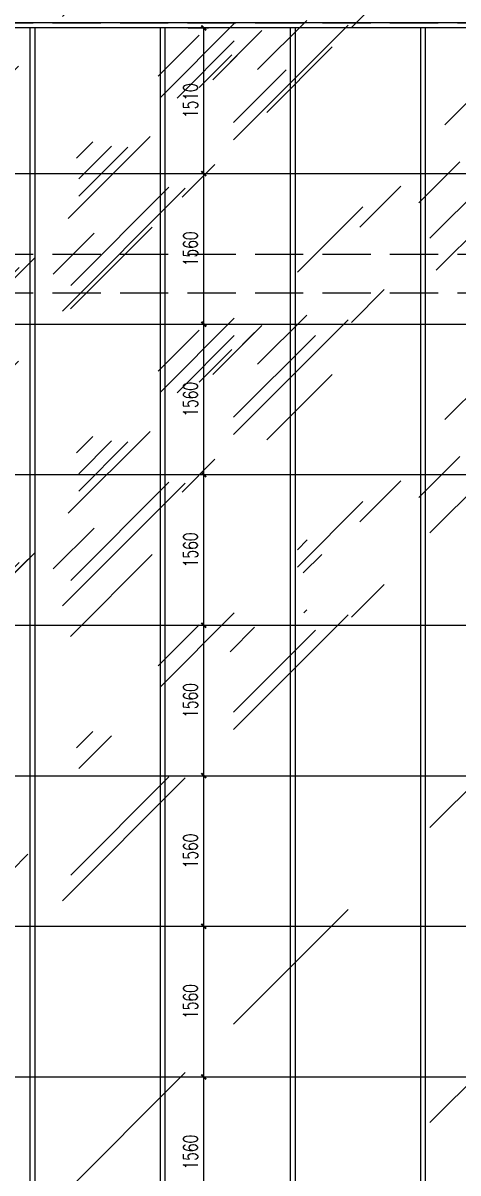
# Model space of a CAD drawing. Extents: x -4210259 to 293730, y -7499 to 868879.
# Drawn here: x -1343463 to -1338950, y 523021 to 534937 of the extents above; entities that cross this region are included whole.
import ezdxf

# ---------------------------------------------------------------- set-up
doc = ezdxf.new("R2010")
doc.units = 0
doc.header["$LTSCALE"] = 1000
doc.header["$MEASUREMENT"] = 0
doc.linetypes.add('__DASH', pattern=[0.35, 0.25, -0.1])
doc.linetypes.add('DOTE', pattern=[2.4200000000000004, 2, -0.2, 0.02, -0.2])
doc.layers.get('Defpoints').update_dxf_attribs({"color": 210})
for name, color, linetype in [('A-AXIS-DOTE', 14, 'DOTE'), ('A-AXIS-DP', 126, 'Continuous'), ('A-HATCH-2', 251, 'Continuous'), ('A-LIN-V', 9, 'Continuous'), ('A-WINDOW', 140, 'Continuous')]:
    doc.layers.add(name, color=color, linetype=linetype)
doc.layers.add('A-WALL-HATCH', color=8, linetype='Continuous', lineweight=13)
doc.styles.add('_TCH_DIM_T3', font='SIMPLEX', dxfattribs={"width": 0.7058823529411765, "bigfont": 'GBCBIG'})
doc.dimstyles.new('_TCH_ARCH&&50', dxfattribs={"dimtxt": 148.75, "dimasz": 50, "dimexe": 50, "dimexo": 50, "dimgap": 63.12500000000001, "dimtad": 1, "dimdec": 0, "dimzin": 0, "dimdsep": 46, "dimtxsty": '_TCH_DIM_T3', "dimblk": 'ARCHTICK', "dimcen": 0.09, "dimclrt": 7, "dimazin": 2, "dimtfac": 1, "dimtdec": 0, "dimtix": 1, "dimtmove": 2, "dimatfit": 3, "dimfxl": 0, "dimtolj": 1, "dimtzin": 0, "dimarcsym": 0})

# ---------------------------------------------------------------- blocks, each defined once
blk = doc.blocks.new('44443')
at = {"layer": 'A-WINDOW'}
for p, q in [((-1352715.000003867, 534887.4520265248), (-1352715.000003867, 517237.452026515)), ((-1352665.000003867, 534887.4520265248), (-1352665.000003868, 517237.452026515))]:
    blk.add_line(p, q, dxfattribs=at)
blk = doc.blocks.new('_ArchTick')
at = {"color": 0, "linetype": 'ByBlock', "const_width": 0.4}
blk.add_lwpolyline([(-0.5, -0.5), (0.5, 0.5)], dxfattribs=at)
blk = doc.blocks.new('*D270')
at = {"layer": 'A-AXIS-DP', "color": 0, "lineweight": -2}
for p, q in [((-1341750, 534887.4520265257), (-1341537.5, 534887.4520265257)), ((-1341587.5, 533377.4520265143), (-1341587.5, 534887.4520265257)), ((-1341750, 533377.4520265143), (-1341537.5, 533377.4520265143))]:
    blk.add_line(p, q, dxfattribs=at)
at = {"layer": 'Defpoints', "color": 0}
for p in [(-1341800, 534887.4520265257), (-1341587.5, 534887.4520265257), (-1341800, 533377.4520265143)]:
    blk.add_point(p, dxfattribs=at)
at = {"layer": 'A-AXIS-DP', "color": 0, "lineweight": -2, "xscale": 50, "yscale": 50, "zscale": 50}
for p, rotation in [((-1341587.5, 534887.4520265257), 90), ((-1341587.5, 533377.4520265143), 270)]:
    blk.add_blockref('_ArchTick', p, dxfattribs=dict(at, rotation=rotation))
at = {"layer": 'A-AXIS-DP', "color": 7, "insert": (-1341725, 534132.4520265204), "char_height": 148.75, "attachment_point": 5, "rotation": 90, "style": '_TCH_DIM_T3'}
blk.add_mtext('\\A1;1510', dxfattribs=at)
blk = doc.blocks.new('*D271')
at = {"layer": 'A-AXIS-DP', "color": 0, "lineweight": -2}
for p, q in [((-1341750, 533377.4520265143), (-1341537.5, 533377.4520265143)), ((-1341587.5, 531817.4520265143), (-1341587.5, 533377.4520265143)), ((-1341750, 531817.4520265143), (-1341537.5, 531817.4520265143))]:
    blk.add_line(p, q, dxfattribs=at)
at = {"layer": 'Defpoints', "color": 0}
for p in [(-1341800, 533377.4520265143), (-1341587.5, 533377.4520265143), (-1341800, 531817.4520265143)]:
    blk.add_point(p, dxfattribs=at)
at = {"layer": 'A-AXIS-DP', "color": 0, "lineweight": -2, "xscale": 50, "yscale": 50, "zscale": 50}
for p, rotation in [((-1341587.5, 533377.4520265143), 90), ((-1341587.5, 531817.4520265143), 270)]:
    blk.add_blockref('_ArchTick', p, dxfattribs=dict(at, rotation=rotation))
at = {"layer": 'A-AXIS-DP', "color": 7, "insert": (-1341725, 532597.4520265147), "char_height": 148.75, "attachment_point": 5, "rotation": 90, "style": '_TCH_DIM_T3'}
blk.add_mtext('\\A1;1560', dxfattribs=at)
blk = doc.blocks.new('*D272')
at = {"layer": 'A-AXIS-DP', "color": 0, "lineweight": -2}
for p, q in [((-1341750, 531817.4520265143), (-1341537.5, 531817.4520265143)), ((-1341587.5, 530257.4520265143), (-1341587.5, 531817.4520265143)), ((-1341750, 530257.4520265143), (-1341537.5, 530257.4520265143))]:
    blk.add_line(p, q, dxfattribs=at)
at = {"layer": 'Defpoints', "color": 0}
for p in [(-1341800, 531817.4520265143), (-1341587.5, 531817.4520265143), (-1341800, 530257.4520265143)]:
    blk.add_point(p, dxfattribs=at)
at = {"layer": 'A-AXIS-DP', "color": 0, "lineweight": -2, "xscale": 50, "yscale": 50, "zscale": 50}
for p, rotation in [((-1341587.5, 531817.4520265143), 90), ((-1341587.5, 530257.4520265143), 270)]:
    blk.add_blockref('_ArchTick', p, dxfattribs=dict(at, rotation=rotation))
at = {"layer": 'A-AXIS-DP', "color": 7, "insert": (-1341725, 531037.4520265147), "char_height": 148.75, "attachment_point": 5, "rotation": 90, "style": '_TCH_DIM_T3'}
blk.add_mtext('\\A1;1560', dxfattribs=at)
blk = doc.blocks.new('*D273')
at = {"layer": 'A-AXIS-DP', "color": 0, "lineweight": -2}
for p, q in [((-1341750, 530257.4520265143), (-1341537.5, 530257.4520265143)), ((-1341587.5, 528697.4520265143), (-1341587.5, 530257.4520265143)), ((-1341750, 528697.4520265143), (-1341537.5, 528697.4520265143))]:
    blk.add_line(p, q, dxfattribs=at)
at = {"layer": 'Defpoints', "color": 0}
for p in [(-1341800, 530257.4520265143), (-1341587.5, 530257.4520265143), (-1341800, 528697.4520265143)]:
    blk.add_point(p, dxfattribs=at)
at = {"layer": 'A-AXIS-DP', "color": 0, "lineweight": -2, "xscale": 50, "yscale": 50, "zscale": 50}
for p, rotation in [((-1341587.5, 530257.4520265143), 90), ((-1341587.5, 528697.4520265143), 270)]:
    blk.add_blockref('_ArchTick', p, dxfattribs=dict(at, rotation=rotation))
at = {"layer": 'A-AXIS-DP', "color": 7, "insert": (-1341725, 529477.4520265147), "char_height": 148.75, "attachment_point": 5, "rotation": 90, "style": '_TCH_DIM_T3'}
blk.add_mtext('\\A1;1560', dxfattribs=at)
blk = doc.blocks.new('*D274')
at = {"layer": 'A-AXIS-DP', "color": 0, "lineweight": -2}
for p, q in [((-1341750, 528697.4520265143), (-1341537.5, 528697.4520265143)), ((-1341587.5, 527137.4520265146), (-1341587.5, 528697.4520265143)), ((-1341750, 527137.4520265146), (-1341537.5, 527137.4520265146))]:
    blk.add_line(p, q, dxfattribs=at)
at = {"layer": 'Defpoints', "color": 0}
for p in [(-1341800, 528697.4520265143), (-1341587.5, 528697.4520265143), (-1341800, 527137.4520265146)]:
    blk.add_point(p, dxfattribs=at)
at = {"layer": 'A-AXIS-DP', "color": 0, "lineweight": -2, "xscale": 50, "yscale": 50, "zscale": 50}
for p, rotation in [((-1341587.5, 528697.4520265143), 90), ((-1341587.5, 527137.4520265146), 270)]:
    blk.add_blockref('_ArchTick', p, dxfattribs=dict(at, rotation=rotation))
at = {"layer": 'A-AXIS-DP', "color": 7, "insert": (-1341725, 527917.4520265148), "char_height": 148.75, "attachment_point": 5, "rotation": 90, "style": '_TCH_DIM_T3'}
blk.add_mtext('\\A1;1560', dxfattribs=at)
blk = doc.blocks.new('*D275')
at = {"layer": 'A-AXIS-DP', "color": 0, "lineweight": -2}
for p, q in [((-1341750, 527137.4520265146), (-1341537.5, 527137.4520265146)), ((-1341587.5, 525577.4520265143), (-1341587.5, 527137.4520265146)), ((-1341750, 525577.4520265143), (-1341537.5, 525577.4520265143))]:
    blk.add_line(p, q, dxfattribs=at)
at = {"layer": 'Defpoints', "color": 0}
for p in [(-1341800, 527137.4520265146), (-1341587.5, 527137.4520265146), (-1341800, 525577.4520265143)]:
    blk.add_point(p, dxfattribs=at)
at = {"layer": 'A-AXIS-DP', "color": 0, "lineweight": -2, "xscale": 50, "yscale": 50, "zscale": 50}
for p, rotation in [((-1341587.5, 527137.4520265146), 90), ((-1341587.5, 525577.4520265143), 270)]:
    blk.add_blockref('_ArchTick', p, dxfattribs=dict(at, rotation=rotation))
at = {"layer": 'A-AXIS-DP', "color": 7, "insert": (-1341725, 526357.4520265148), "char_height": 148.75, "attachment_point": 5, "rotation": 90, "style": '_TCH_DIM_T3'}
blk.add_mtext('\\A1;1560', dxfattribs=at)
blk = doc.blocks.new('*D276')
at = {"layer": 'A-AXIS-DP', "color": 0, "lineweight": -2}
for p, q in [((-1341750, 525577.4520265143), (-1341537.5, 525577.4520265143)), ((-1341587.5, 524017.4520265143), (-1341587.5, 525577.4520265143)), ((-1341750, 524017.4520265143), (-1341537.5, 524017.4520265143))]:
    blk.add_line(p, q, dxfattribs=at)
at = {"layer": 'Defpoints', "color": 0}
for p in [(-1341800, 525577.4520265143), (-1341587.5, 525577.4520265143), (-1341800, 524017.4520265143)]:
    blk.add_point(p, dxfattribs=at)
at = {"layer": 'A-AXIS-DP', "color": 0, "lineweight": -2, "xscale": 50, "yscale": 50, "zscale": 50}
for p, rotation in [((-1341587.5, 525577.4520265143), 90), ((-1341587.5, 524017.4520265143), 270)]:
    blk.add_blockref('_ArchTick', p, dxfattribs=dict(at, rotation=rotation))
at = {"layer": 'A-AXIS-DP', "color": 7, "insert": (-1341725, 524797.4520265147), "char_height": 148.75, "attachment_point": 5, "rotation": 90, "style": '_TCH_DIM_T3'}
blk.add_mtext('\\A1;1560', dxfattribs=at)
blk = doc.blocks.new('*D277')
at = {"layer": 'A-AXIS-DP', "color": 0, "lineweight": -2}
for p, q in [((-1341750, 524017.4520265143), (-1341537.5, 524017.4520265143)), ((-1341587.5, 522457.4520265144), (-1341587.5, 524017.4520265143)), ((-1341750, 522457.4520265144), (-1341537.5, 522457.4520265144))]:
    blk.add_line(p, q, dxfattribs=at)
at = {"layer": 'Defpoints', "color": 0}
for p in [(-1341800, 524017.4520265143), (-1341587.5, 524017.4520265143), (-1341800, 522457.4520265144)]:
    blk.add_point(p, dxfattribs=at)
at = {"layer": 'A-AXIS-DP', "color": 0, "lineweight": -2, "xscale": 50, "yscale": 50, "zscale": 50}
for p, rotation in [((-1341587.5, 524017.4520265143), 90), ((-1341587.5, 522457.4520265144), 270)]:
    blk.add_blockref('_ArchTick', p, dxfattribs=dict(at, rotation=rotation))
at = {"layer": 'A-AXIS-DP', "color": 7, "insert": (-1341725, 523237.4520265146), "char_height": 148.75, "attachment_point": 5, "rotation": 90, "style": '_TCH_DIM_T3'}
blk.add_mtext('\\A1;1560', dxfattribs=at)

msp = doc.modelspace()

# ---------------------------------------------------------------- hatches: boundary and pattern name
at = {"layer": 'A-WALL-HATCH'}
h = msp.add_hatch(dxfattribs=at)
h.set_pattern_fill('玻璃2', color=256, scale=200)
h.set_pattern_definition([(45, (-40600485115.00001, -3384863422.547974), (0, 3054.701294725886), [1200, -720, 1200, -720, 480, -1046.56314]), (45, (-40600485175.00001, -3384863362.547974), (0, 3054.701294725886), [960, -1200, 720, -720, 840, -926.56314]), (45, (-40600485175.00001, -3384863182.547974), (0, 3054.701294725886), [720, -1440, 480, -720, 1080, -926.56314]), (45, (-40600484995.00001, -3384863362.547974), (0, 3054.701294725886), [720, -1440, 600, -2606.563]), (45, (-40600484815.00001, -3384863182.547974), (0, 3054.701294725886), [360, -1800, 240, -2966.563]), (45, (-40600485115.00001, -3384862882.547974), (0, 3054.701294725886), [240, -1800, 240, -960, 600, -1526.56314]), (45, (-40600484035.00001, -3384863062.547974), (0, 3054.701294725886), [1200, -1800, 1440, -950.5631400000001]), (45, (-40600484035.00001, -3384863242.547974), (0, 3054.701294725886), [1680, -1200, 1800, -710.56314]), (45, (-40600483735.00001, -3384863002.547974), (0, -3394.112549695429), [1200, -1680, 960, -1526.56314]), (45, (-40600483915.00001, -3384862642.547974), (0, 3054.701294725886), [600, -2400, 720, -1646.56314]), (45, (-40600483555.00001, -3384862822.547974), (0, 3054.701294725886), [480, -2400, 480, -2006.563])])
h.paths.add_polyline_path([(-1351465.000003818, 534887.452026525), (-1351465.000003817, 517237.4520265197), (-1328515.000003818, 517237.4520265194), (-1328515.000003818, 534887.4520265247)])

# ---------------------------------------------------------------- linework, layer by layer
at = {"layer": 'A-AXIS-DOTE', "linetype": '__DASH', "ltscale": 2}
for p, q in [((-1278255.863044174, 534937.4520265248), (-1378474.13696346, 534937.4520265247)), ((-1278255.863044174, 532537.4520265249), (-1378474.13696346, 532537.4520265247)), ((-1278255.863044174, 532137.4520265249), (-1378474.13696346, 532137.4520265247))]:
    msp.add_line(p, q, dxfattribs=at)
at = {"layer": 'A-HATCH-2'}
for p, q in [((-1351465.000003818, 533377.4520265141), (-1328515.000003818, 533377.4520265143)), ((-1351465.000003818, 531817.4520265141), (-1328515.000003818, 531817.4520265143)), ((-1351465.000003818, 530257.4520265141), (-1328515.000003818, 530257.4520265143)), ((-1351465.000003818, 528697.4520265141), (-1328515.000003818, 528697.4520265143)), ((-1351465.000003818, 527137.4520265142), (-1328515.000003818, 527137.4520265145)), ((-1351465.000003818, 525577.4520265143), (-1328515.000003818, 525577.4520265146)), ((-1351465.000003817, 524017.4520265143), (-1328515.000003818, 524017.4520265145))]:
    msp.add_line(p, q, dxfattribs=at)
at = {"layer": 'A-LIN-V'}
for p, q in [((-1286465.00000079, 534937.4520265249), (-1370265.000000002, 534937.4520265249)), ((-1286465.00000079, 534887.4520265249), (-1370265.000000002, 534887.4520265249))]:
    msp.add_line(p, q, dxfattribs=at)

# ---------------------------------------------------------------- block references
at = {"layer": 'A-LIN-V', "xscale": -1}
for p in [(-2696055.000007685, 3.492459654808044e-10), (-2694705.000007685, 4.656612873077393e-10), (-2693355.000007685, 5.820766091346741e-10), (-2692005.000007685, 5.820766091346741e-10)]:
    msp.add_blockref('44443', p, dxfattribs=at)

# ---------------------------------------------------------------- dimensions: what is measured, and where the dimension line sits
at = {"layer": 'A-AXIS-DP'}
for p1, p2, picture, middle in [((-1341800, 533377.4520265141), (-1341800, 534887.4520265255), '*D270', (-1341725, 534132.4520265204)), ((-1341800, 531817.4520265141), (-1341800, 533377.4520265141), '*D271', (-1341725, 532597.4520265147)), ((-1341800, 530257.4520265141), (-1341800, 531817.4520265141), '*D272', (-1341725, 531037.4520265147)), ((-1341800, 528697.4520265141), (-1341800, 530257.4520265141), '*D273', (-1341725, 529477.4520265147)), ((-1341800, 527137.4520265143), (-1341800, 528697.4520265141), '*D274', (-1341725, 527917.4520265148)), ((-1341800, 525577.4520265141), (-1341800, 527137.4520265143), '*D275', (-1341725, 526357.4520265148)), ((-1341800, 524017.4520265141), (-1341800, 525577.4520265141), '*D276', (-1341725, 524797.4520265147)), ((-1341800, 522457.4520265142), (-1341800, 524017.4520265141), '*D277', (-1341725, 523237.4520265146))]:
    dim = msp.add_aligned_dim(p1=p1, p2=p2, distance=-212.5, dimstyle='_TCH_ARCH&&50', dxfattribs=at)
    dim.commit()
    dim.dimension.update_dxf_attribs({"geometry": picture, "text_midpoint": middle})

doc.saveas('drawing.dxf')
